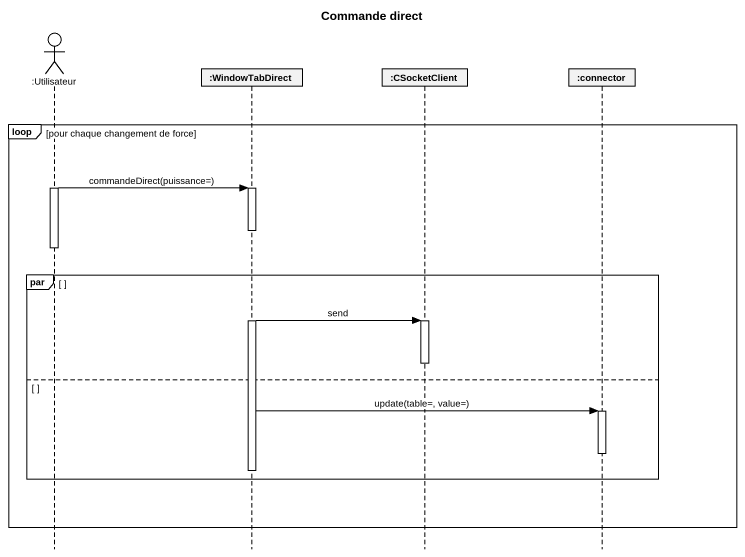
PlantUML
@startuml
title Commande direct
hide footbox
actor ":Utilisateur" as Utilisateur
participant ":WindowTabDirect" as WindowTabDirect
participant ":CSocketClient" as CSocketClient
participant ":connector" as connector

loop pour chaque changement de force
  activate Utilisateur
  Utilisateur -> WindowTabDirect : commandeDirect(puissance=)
  activate WindowTabDirect
  deactivate Utilisateur
  par
    WindowTabDirect -> CSocketClient : send
    activate CSocketClient
    deactivate CSocketClient
  else
    WindowTabDirect -> connector : update(table=, value=)
    activate connector
    deactivate connector
    deactivate WindowTabDirect
  end
end
@enduml
